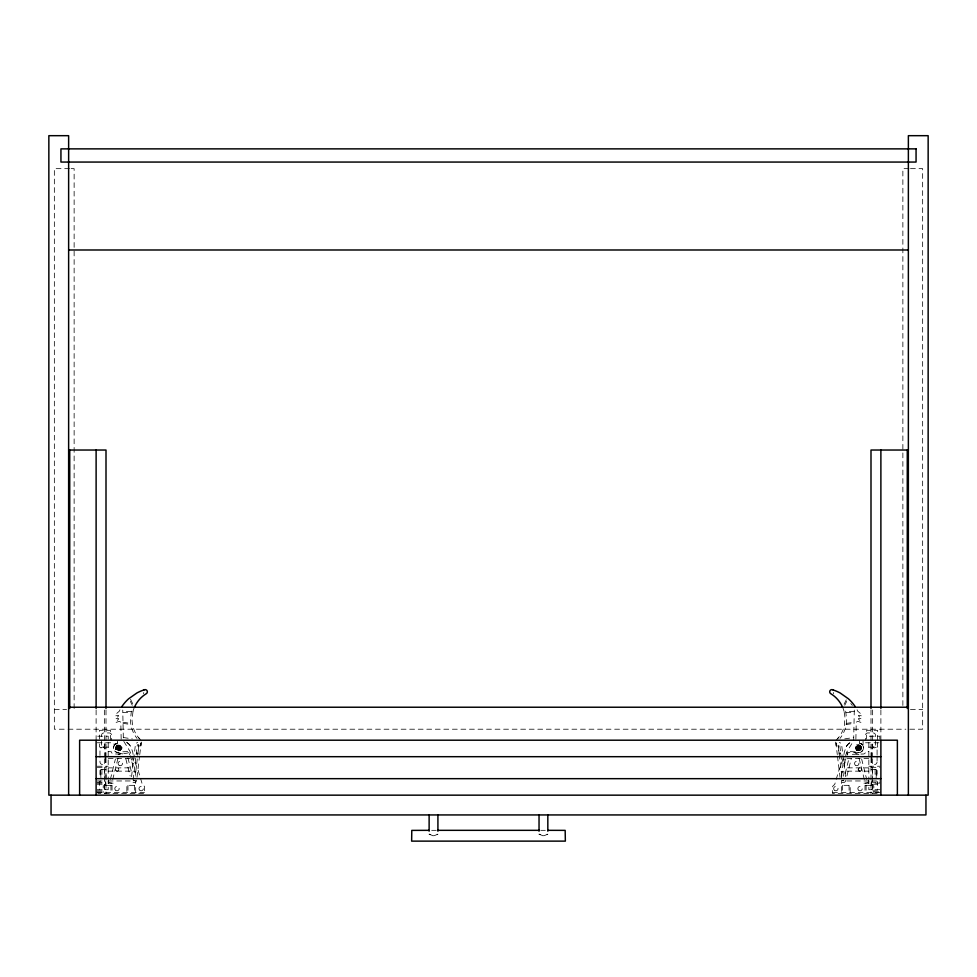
<?xml version="1.0" encoding="UTF-8"?>
<svg xmlns="http://www.w3.org/2000/svg" width="977" height="977" viewBox="0 0 977 977"><rect width="100%" height="100%" fill="white"/><g stroke="black" fill="none" stroke-linecap="round" stroke-linejoin="round"><path stroke-width="0.73" stroke-dasharray="4.88 3.66" d="M859.491 740.578L859.491 743.167L861.482 743.839L863.143 745.854L863.558 748.297L862.667 750.678L859.467 752.693L848.06 752.522L843.945 763.782M841.368 783.481L841.38 780.452M858.172 747.149L858.124 745.988L857.708 747.185M858.124 745.988C860.468 747.478 860.383 748.321 858.05 749.75C859.039 747.759 856.182 748.809 856.609 747.429C860.224 746.281 859.125 749.86 856.609 747.429M117.643 748.235L118.193 749.762L118.999 749.75C117.924 747.625 120.965 748.895 120.44 747.429L118.302 747.063L116.666 748.321L116.654 747.515L118.205 747.161L118.168 746.062C120.476 745.769 118.4 750.592 117.826 747.552M118.876 747.149L118.925 745.988M854.301 710.084L853.654 740.737L847.218 751.118L843.603 761.01M855.876 739.223L856.231 722.858A1.588 1.588 0 0 1 858.453 721.563C868.468 725.166 851.749 716.544 861.799 718.742C851.248 710.658 869.945 721.111 857.684 711.158A25.658 25.658 0 0 0 856.841 709.278M857.562 748.199L857.574 747.527M858.136 748.59L858.05 749.75L856.585 748.235M858.185 746.037L856.658 747.49M858.942 746.001L858.844 747.161M859.406 748.235L860.334 747.564L859.21 748.223M115.384 747.381C121.295 757.639 122.955 739.296 116.031 747.283M141.164 742.825L140.847 745.573A2.723 2.723 0 0 0 139.76 743.057L139.137 742.715A2.748 2.748 0 0 0 138.441 742.544M133.116 780.037L137.305 745.048L138.099 744.413L138.942 745.231L135.217 776.092M131.553 776.654L135.388 744.914A2.748 2.748 0 0 1 137.72 742.544M138.942 745.231L137.891 753.914L136.267 753.719M137.024 777.24L139.564 756.125M139.748 754.61L141.262 742.08M861.055 748.467L861.128 748.003A2.504 2.504 0 0 0 857.427 745.61C852.799 748.956 860.981 752.937 861.665 747.381M841.832 776.092L838.107 745.231L838.95 744.413L839.744 745.048L843.933 780.037M131.358 711.134L130.368 720.66L130.991 725.435A31.374 31.374 0 0 0 137.024 738.417M132.957 711.549L132.029 720.574L132.603 725.093A29.737 29.737 0 0 0 138.331 737.403L140.944 740.273M861.006 748.565L861.128 748.003A2.504 2.504 0 0 1 857.232 749.945L857.171 749.921M110.352 779.438L115.42 758.946M117.973 758.299L111.818 783.151L109.558 782.724A1.698 1.698 0 0 1 108.459 780.269M845.142 773.711L849.111 757.883M846.912 776.031L851.211 758.909M843.004 758.592L842.748 759.605A67.279 67.279 0 0 1 841.368 764.063L841.344 764.136A68.109 68.109 0 0 1 838.999 769.998L834.773 784.238L832.575 786.424L832.575 793.519L878.738 793.519L880.387 791.883M120.733 748.944L120.953 748.321A2.528 2.528 0 0 0 117.643 745.439L117.216 745.671M100.24 770.096L100.118 776.446L100.142 770.364L101.168 769.51M833.296 692.51L833.625 693.694M849.819 742.752A12.103 12.103 0 0 0 846.277 746.587L844.36 751.887A67.963 67.963 0 0 1 843.823 754.989M859.626 747.552L858.868 746.77L860.334 747.564M844.104 704.209L846.509 699.337M844.763 705.272L846.705 701.352M860.713 749.2L855.95 746.343A2.943 2.943 0 0 1 860.041 745.353A2.943 2.943 0 0 1 861.042 749.408L857.782 750.226M856.194 747.014L858.759 745.317L861.018 747.283M858.49 747.881L859.833 745.671L858.001 745.378M856.805 750.641C871.618 750.336 850.222 737.44 856.805 750.641L860.139 745.182M115.03 744.279C108.447 753.157 123.908 754.879 128.988 752.522L133.104 763.782M836.104 740.273L838.718 737.403A29.737 29.737 0 0 0 844.446 725.093L844.934 716.996L844.091 711.549M837.252 739.003L838.718 737.403M118.168 746.062L116.654 747.515M118.193 749.762L118.229 748.602M119.279 747.527L120.44 747.429M134.582 780.415L133.275 780.428M843.774 780.428L842.467 780.415M859.638 748.309L858.099 749.701M856.414 746.477L857.745 745.463M116.874 745.109C110.279 758.311 131.687 745.414 116.874 745.109L120.208 750.592M143.424 693.694L143.753 692.51M115.03 744.279L117.558 743.167L117.558 740.578M120.098 750.409A2.943 2.943 0 0 0 121.111 746.343L116.007 749.408A2.943 2.943 0 0 1 117.02 745.353M118.132 754.72L121.356 753.633L124.714 754.305M118.889 746.746L120.391 747.49M852.335 754.305L863.35 754.012A2.186 2.186 0 0 0 865.549 751.826L868.846 751.496M106.004 785.337L103.232 785.874L103.232 792.432M117.338 743.094L114.089 744.901L113.979 740.578M118.876 752.742L118.95 752.73A4.922 4.922 0 0 1 116.642 743.241L118.327 742.96M119.267 750.226L116.348 749.237M846.326 723.407L854.045 722.247M846.18 724.519L854.02 723.334M844.739 738.881L853.715 737.525M100.509 780.965L99.446 782.027L99.446 789.697M872.693 780.965L871.631 782.027L871.631 789.697M839.06 753.194L840.696 752.998M840.782 753.719L839.145 753.914L838.107 745.231M841.246 771.451L842.882 771.268M841.356 772.16L842.968 771.977M117.838 748.223L116.666 748.321M854.264 711.305L845.764 711.561M845.972 712.685L854.252 712.428M858.099 752.73L858.136 752.73A4.922 4.922 0 0 0 860.407 743.241L858.722 742.96M131.272 711.561L122.772 711.305M118.205 746.965L118.876 746.953M120.464 748.235L119.292 748.199M118.241 748.797L118.999 749.75M118.241 749.713L118.95 749.701M116.703 747.564L117.619 747.564M69.562 168.655L54.346 168.655L54.346 729.208L66.558 729.208M71.089 168.655L74.13 168.655L74.13 709.424M908.952 168.655L902.87 168.655L902.87 706.383M910.479 168.655L922.654 168.655L922.654 729.208L907.389 729.208M54.346 709.424L66.558 709.424M910.442 709.424L922.654 709.424M68.085 729.208L905.862 729.208M97.211 742.764L111.5 742.764M865.549 742.764L879.837 742.764M108.203 747.136L101.608 747.136L101.608 735.119A2.186 2.186 0 0 1 103.806 732.945L109.302 732.945A2.186 2.186 0 0 1 111.5 735.119L111.5 740.578M868.846 747.136L875.441 747.136L875.441 735.119A2.186 2.186 0 0 0 873.243 732.945L867.747 732.945A2.186 2.186 0 0 0 865.549 735.119L865.549 740.578M108.203 751.496L111.5 751.826A2.186 2.186 0 0 0 113.698 754L119.744 754.012A2.186 2.186 0 0 0 121.942 751.826L129.929 751.496L129.929 753.133A2.186 2.186 0 0 1 129.282 754.684M108.203 758.592L129.147 758.592A2.198 2.198 0 0 1 131.272 760.204L132.872 765.125A2.186 2.186 0 0 1 130.759 767.861L108.203 767.873M868.846 758.592L847.902 758.592A2.198 2.198 0 0 0 845.777 760.204L844.165 765.125A2.186 2.186 0 0 0 846.29 767.861L868.846 767.873M97.211 766.237L108.203 766.237M868.846 766.237L879.837 766.237M97.211 767.324L106.004 767.324M871.044 767.324L879.837 767.324M871.044 769.51L876.21 769.51L876.21 778.242M108.203 771.146L133.483 771.146A2.186 2.186 0 0 1 135.681 773.332L135.681 778.816M868.846 771.146L843.566 771.146A2.186 2.186 0 0 0 841.368 773.332M97.211 780.965L106.004 780.965M108.203 780.965L133.483 780.965A2.198 2.198 0 0 0 135.046 780.33M868.846 780.965L843.566 780.965A2.198 2.198 0 0 1 842.003 780.33M871.044 780.965L879.837 780.965M97.211 782.272L106.004 782.272M871.044 782.272L879.837 782.272M97.211 783.151L104.331 783.151L104.331 792.432M108.203 783.151L113.149 783.151L113.149 785.337L104.331 785.337M868.846 783.151L863.9 783.151L863.9 785.337L872.717 785.337M879.837 783.151L872.717 783.151L872.717 792.432M97.211 784.238L104.331 784.238M872.717 784.238L879.837 784.238M97.211 789.697L108.203 789.697L108.203 780.745M879.837 789.697L868.846 789.697L868.846 780.745M97.211 790.808L104.331 790.808M872.717 790.808L879.837 790.808M97.211 791.895L103.232 791.895M873.817 791.895L879.837 791.895M97.211 792.432L144.474 792.432M832.575 792.432L879.837 792.432M431.687 830.328L436.23 830.328M540.769 830.328L545.313 830.328M858.172 746.953L858.844 746.965M858.136 748.785L858.807 748.797M122.797 712.428L131.077 712.685M119.047 745.378L117.741 745.427A2.528 2.528 0 0 0 116.8 749.738A2.528 2.528 0 0 0 120.94 748.309M136.353 752.998L137.989 753.194M134.167 771.268L135.803 771.451M134.081 771.977L135.693 772.16M876.54 780.965L877.602 782.027L877.602 789.697M104.356 780.965L105.418 782.027L105.418 789.697M123.004 722.247L130.723 723.407M123.029 723.334L130.869 724.519M123.334 737.525L132.31 738.881M875.88 769.51L876.919 770.364L876.931 776.446L876.809 770.096M119.304 745.463L120.855 747.014M859.699 743.192L862.019 744.279M871.044 785.337L873.817 785.874L873.817 792.432M119.573 745.561L120.635 746.477M118.986 749.005L119.719 748.26M858.917 754.72L857.379 753.963A2.186 2.186 0 0 1 855.107 751.826M96.662 791.883L98.311 793.519L144.474 793.519L144.474 786.424L142.276 784.238L138.05 769.998A68.109 68.109 0 0 1 135.705 764.136L135.681 764.063A67.279 67.279 0 0 1 134.301 759.605L134.044 758.592M138.331 737.403L139.796 739.003M862.019 744.279L863.07 744.755L863.07 740.578M130.539 699.337L132.945 704.209M130.344 701.352L132.286 705.272M127.23 742.752A12.103 12.103 0 0 1 130.771 746.587L132.689 751.887A67.963 67.963 0 0 0 133.226 754.989M133.446 761.01L129.831 751.118L123.395 740.737L122.748 710.084M856.096 748.321L856.316 748.944M116.007 748.455L116.031 748.565M127.938 757.883L131.907 773.711M125.838 758.909L130.136 776.031M861.629 758.946L866.697 779.438M859.076 758.299L865.231 783.151L867.491 782.724A1.698 1.698 0 0 0 868.59 780.269M845.691 711.134L846.68 720.66L846.058 725.435A31.374 31.374 0 0 1 840.012 738.417M845.496 776.654L841.661 744.914A2.723 2.723 0 0 0 839.28 742.557M835.787 742.08L837.301 754.61M837.484 756.125L840.025 777.24M835.885 742.825L836.202 745.573A2.723 2.723 0 0 1 837.289 743.057L837.912 742.715A2.723 2.723 0 0 1 838.571 742.544M121.172 739.223L120.818 722.858A1.588 1.588 0 0 0 118.596 721.563C108.63 725.288 125.312 716.324 115.237 718.901C125.74 710.572 107.226 721.173 119.365 711.158A25.658 25.658 0 0 1 120.208 709.278M119.475 747.527L119.487 748.199M135.669 780.452L135.681 783.481M880.888 710.01L880.888 738.905M879.837 739.125L879.837 736.218L868.846 736.218L868.846 739.125M877.59 740.2L877.59 730.308L866.599 730.308L866.599 739.101M877.59 742.838L877.59 746.794L874.842 748.993L872.095 745.695L872.095 742.947M877.09 749.86L877.09 755.099M877.09 755.868L877.09 761.865M875.111 769.51L875.111 778.242M872.644 710.01L872.644 757.151M872.644 758.665L872.644 793.642M872.376 769.51L872.376 778.242M871.594 757.358L871.594 749.86A2.736 2.736 0 0 1 874.342 747.136A2.736 2.736 0 0 1 877.077 749.86M871.594 757.773L871.594 761.865A2.736 2.736 0 0 0 874.342 764.588A2.736 2.736 0 0 0 877.077 761.865M870.995 710.01L870.995 757.151M871.044 757.773L870.995 793.642M868.846 742.764L868.846 779.426M866.111 785.337L866.111 792.432M865.011 785.337L865.011 792.432M855.107 751.826L847.12 751.496L847.12 753.133A2.186 2.186 0 0 0 847.767 754.684M850.185 792.432L850.185 785.337L841.38 785.337L841.38 792.432M849.086 785.337L849.086 792.432M842.479 785.337L842.479 792.432M841.368 773.332L841.368 778.816M135.669 792.432L135.669 785.337L126.863 785.337L126.863 792.432M134.57 785.337L134.57 792.432M127.963 785.337L127.963 792.432M112.037 785.337L112.037 792.432M110.938 785.337L110.938 792.432M110.45 740.2L110.45 730.308L99.459 730.308L99.459 739.101M108.203 739.125L108.203 736.218L97.211 736.218L97.211 739.125M108.203 742.764L108.203 779.426M106.004 710.01L106.004 757.151M106.004 757.773L106.004 793.642M105.968 778.242L105.968 769.51L100.839 769.51L100.839 778.242M105.455 757.358L105.455 749.86A2.736 2.736 0 0 0 102.707 747.136A2.736 2.736 0 0 0 99.972 749.86L99.959 755.099M105.455 757.773L105.455 761.865A2.736 2.736 0 0 1 102.707 764.588A2.736 2.736 0 0 1 99.972 761.865L99.959 755.868M104.954 742.947L104.954 745.695L102.206 748.993L99.459 746.794L99.459 742.838M104.673 769.51L104.673 778.242M104.356 710.01L104.356 757.151M104.356 758.665L104.356 793.642M101.938 769.51L101.938 778.242M96.112 710.01L96.112 738.905M136.646 780.244A2.736 2.736 0 0 1 131.211 780.318M132.97 711.439A29.737 29.737 0 0 1 134.46 707.153M126.338 742.19A12.078 12.078 0 0 1 130.771 746.587M857.232 749.945A2.504 2.504 0 0 1 857.427 745.61M859.894 771.146A1.636 1.636 0 0 1 858.233 769.51A1.636 1.636 0 0 1 859.894 767.861M846.277 746.587A12.078 12.078 0 0 1 850.711 742.19M845.838 780.318A2.736 2.736 0 0 1 840.403 780.244M842.589 707.153A29.737 29.737 0 0 1 844.079 711.439M850.796 703.538A40.826 40.826 0 0 1 852.347 705.443M857.012 750.409A2.943 2.943 0 0 1 855.999 746.367M117.435 748.248L118.229 749.005L117.435 748.248M429.147 834.126L433.153 835.823L437.916 834.175L433.886 835.823L429.135 834.175M539.06 834.126L543.065 835.823L547.828 834.175L543.798 835.823L539.048 834.175M105.895 785.361L104.331 785.874L105.919 785.361M871.154 785.361L872.717 785.874L871.154 785.361M116.336 770.926A1.649 1.649 0 0 0 118.803 769.51A1.649 1.649 0 0 0 116.336 768.081A1.649 1.649 0 0 0 116.336 770.926M115.897 790.503A2.186 2.186 0 0 0 119.182 788.61A2.186 2.186 0 0 0 115.897 786.705A2.186 2.186 0 0 0 115.897 790.503M119.194 765.406A2.186 2.186 0 0 0 122.479 763.501A2.186 2.186 0 0 0 119.194 761.608A2.186 2.186 0 0 0 119.194 765.406M139.626 790.161A2.186 2.186 0 0 0 143.289 789.172A2.186 2.186 0 0 0 140.603 786.497A2.186 2.186 0 0 0 139.626 790.161M858.734 770.67A1.649 1.649 0 0 0 861.482 769.925A1.649 1.649 0 0 0 859.467 767.922A1.649 1.649 0 0 0 858.734 770.67M858.502 790.161A2.186 2.186 0 0 0 862.166 789.172A2.186 2.186 0 0 0 859.479 786.497A2.186 2.186 0 0 0 858.502 790.161M855.657 765.406A2.186 2.186 0 0 0 858.942 763.501A2.186 2.186 0 0 0 855.657 761.608A2.186 2.186 0 0 0 855.657 765.406M834.773 790.503A2.186 2.186 0 0 0 838.058 788.61A2.186 2.186 0 0 0 834.773 786.705A2.186 2.186 0 0 0 834.773 790.503"/><path stroke-width="1.47" d="M437.916 831.207L437.916 814.94M547.828 831.207L547.828 814.94M121.893 706.518L123.395 704.441A42.463 42.463 0 0 1 128.585 698.824L136.939 692.949A42.805 42.805 0 0 1 143.998 689.933M68.634 249.99L908.366 249.99M68.634 450.031L106.004 450.031L106.004 708.496M908.366 450.031L870.995 450.031L870.995 708.496M68.634 707.226L908.366 707.226M96.112 756.687L880.888 756.687M96.112 778.669L880.888 778.669M428.659 830.328L411.781 830.389L411.647 841.124L565.353 841.124L565.17 830.365L548.341 830.328M437.745 830.328L539.255 830.328M855.156 706.518L853.654 704.441A42.463 42.463 0 0 0 848.451 698.824L840.11 692.949A42.805 42.805 0 0 0 833.051 689.933M539.035 814.94L539.035 831.207M429.123 814.94L429.123 831.207M925.952 795.156L925.952 814.94L51.048 814.94L51.048 795.156M908.366 795.156L908.366 135.681L928.15 135.681L928.15 795.156L48.85 795.156L48.85 135.681L68.634 135.681L68.634 795.156M907.267 450.031L907.267 708.496M897.374 795.156L897.374 740.2L79.626 740.2L79.626 795.156M880.888 450.031L880.888 708.496M880.888 740.2L880.888 795.156M96.112 450.031L96.112 708.496M96.112 740.2L96.112 795.156M69.733 450.031L69.733 708.496M144.01 689.945A2.186 2.186 0 0 1 147.026 690.666A2.186 2.186 0 0 1 146.294 693.682A29.847 29.847 0 0 0 134.447 707.238M833.039 689.945A2.186 2.186 0 0 0 830.023 690.666A2.186 2.186 0 0 0 830.755 693.682A29.847 29.847 0 0 1 842.601 707.238M916.06 148.87L60.94 148.87L60.94 162.06L916.06 162.06L916.06 148.87"/></g></svg>
